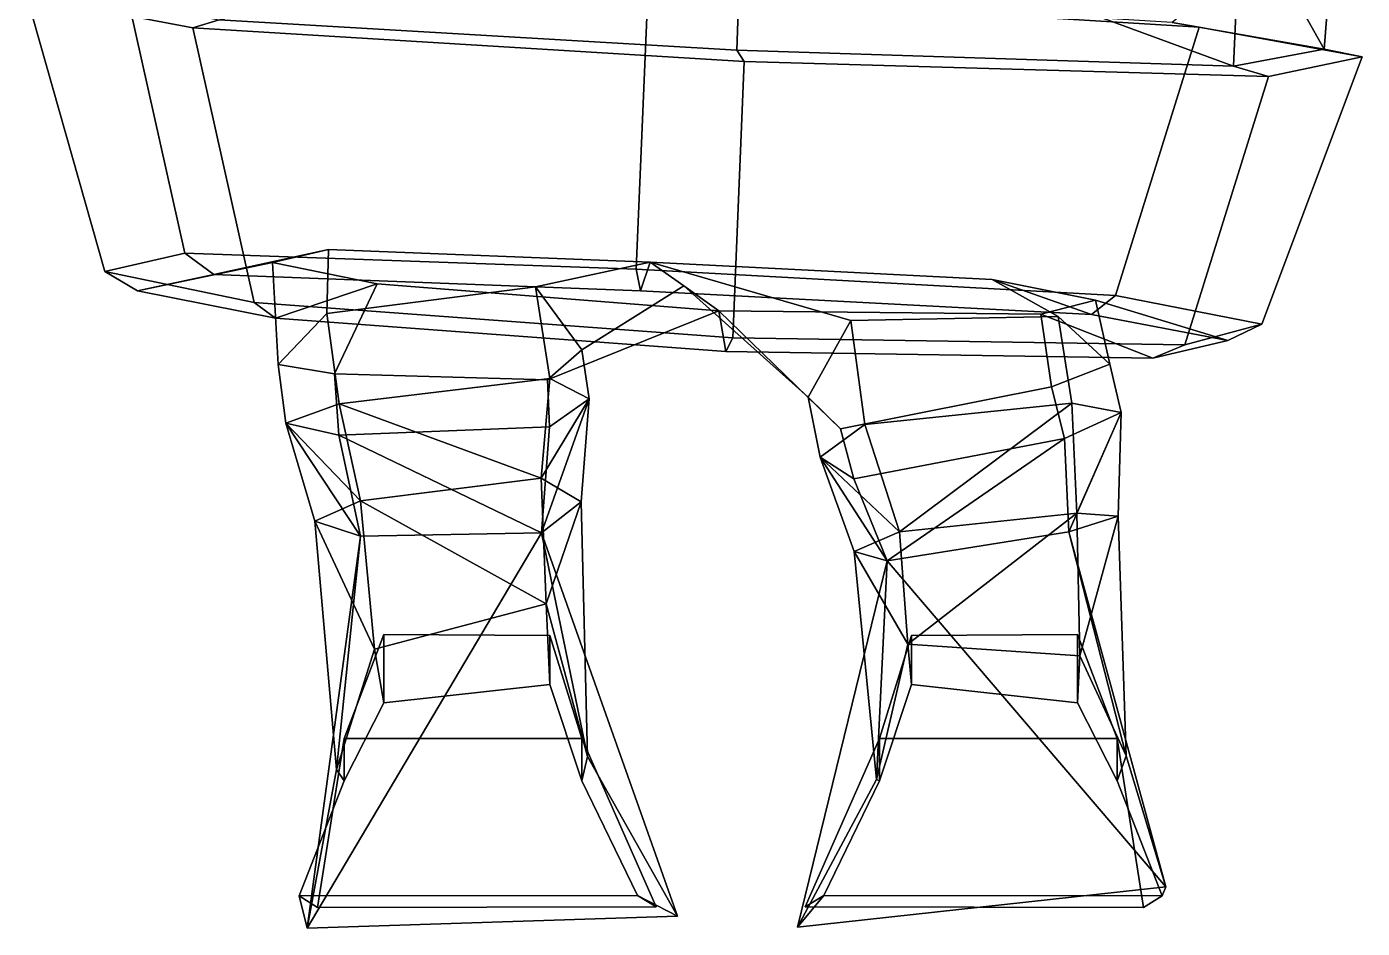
# Model space of a CAD drawing. Extents: x -248 to 171, y -157 to 372.
# Drawn here: x -141.7 to 123.5, y -157.1 to 21.9 of the extents above; entities that cross this region are included whole.
import ezdxf

# ---------------------------------------------------------------- set-up
doc = ezdxf.new("R2010")
doc.units = 0

msp = doc.modelspace()

# ---------------------------------------------------------------- linework, layer by layer
for points in [[(-103.458992, 23.261612, -87.725807), (0.483208, 49.921997, -101.659554), (-0.653217, 17.254013, -109.530128)], [(97.955978, 14.105011, -71.243935), (-0.653217, 17.254013, -109.530128), (0.483208, 49.921997, -101.659554)], [(97.955978, 14.105011, -71.243935), (0.483208, 49.921997, -101.659554), (99.368042, 46.890152, -59.111279)], [(85.741684, 22.766083, 82.831184), (115.967461, 17.448624, 9.862873), (118.45002, 49.614807, 11.172759)], [(115.967461, 17.448624, 9.862873), (99.368042, 46.890152, -59.111279), (118.45002, 49.614807, 11.172759)], [(115.967461, 17.448624, 9.862873), (97.955978, 14.105011, -71.243935), (99.368042, 46.890152, -59.111279)], [(-122.461021, 31.498016, 74.181503), (-141.655991, 27.98584, -11.276216), (-126.119316, -26.717171, -12.654885), (-110.289856, -23.052002, 72.527428)], [(-20.626938, -26.262238, 113.99012), (-18.368868, 28.595673, 116.872246), (-122.461021, 31.498016, 74.181503), (-110.289856, -23.052002, 72.527428)], [(-108.658875, 21.710999, -99.923386), (-141.655991, 27.98584, -11.276216), (-134.014862, 28.813156, -10.593287), (-103.458992, 23.261612, -87.725807)], [(-126.119316, -26.717171, -12.654885), (-141.655991, 27.98584, -11.276216), (-108.658875, 21.710999, -99.923386), (-96.487709, -32.839005, -101.577454)], [(-20.626938, -26.262238, 113.99012), (74.494431, -31.452553, 87.648407), (91.102531, 21.789124, 91.657494), (-18.368868, 28.595673, 116.872246)], [(-18.368868, 28.595673, 116.872246), (91.102531, 21.789124, 91.657494), (85.741684, 22.766083, 82.831184), (-17.345366, 29.08725, 104.637741)], [(-108.658875, 21.710999, -99.923386), (-103.458992, 23.261612, -87.725807), (-0.653217, 17.254013, -109.530128), (0.808383, 14.997543, -125.134048)], [(-96.487709, -32.839005, -101.577454), (-108.658875, 21.710999, -99.923386), (0.808383, 14.997543, -125.134048), (-1.441948, -39.86618, -128.015686)], [(91.102531, 21.789124, 91.657494), (74.494431, -31.452553, 87.648407), (103.538437, -37.157722, 6.138106), (123.512047, 15.930939, 10.422599)], [(123.512047, 15.930939, 10.422599), (115.967461, 17.448624, 9.862873), (85.741684, 22.766083, 82.831184), (91.102531, 21.789124, 91.657494)], [(104.904678, 12.002121, -82.447388), (0.808383, 14.997543, -125.134048), (-0.653217, 17.254013, -109.530128), (97.955978, 14.105011, -71.243935)], [(103.538437, -37.157722, 6.138106), (88.296585, -41.239555, -86.456482), (104.904678, 12.002121, -82.447388), (123.512047, 15.930939, 10.422599)], [(104.904678, 12.002121, -82.447388), (97.955978, 14.105011, -71.243935), (115.967461, 17.448624, 9.862873), (123.512047, 15.930939, 10.422599)], [(88.296585, -41.239555, -86.456482), (-1.441948, -39.86618, -128.015686), (0.808383, 14.997543, -125.134048), (104.904678, 12.002121, -82.447388)], [(-110.289856, -23.052002, 72.527428), (-126.119316, -26.717171, -12.654885), (-119.663239, -30.573929, -12.301459), (-104.489082, -27.320419, 64.38195)], [(-104.489082, -27.320419, 64.38195), (-119.663239, -30.573929, -12.301459), (-92.846855, -24.940636, -9.770762), (-81.757706, -22.312347, 51.06406)], [(-20.626938, -26.262238, 113.99012), (-110.289856, -23.052002, 72.527428), (-104.489082, -27.320419, 64.38195), (-19.799807, -30.541351, 101.504967)], [(-19.799807, -30.541351, 101.504967), (-104.489082, -27.320419, 64.38195), (-81.757706, -22.312347, 51.06406), (-17.844296, -24.826836, 80.782585)], [(-81.757706, -22.312347, 51.06406), (-92.846855, -24.940636, -9.770762), (-91.704636, -45.206619, -7.829957), (-82.03759, -35.0289, 32.038086)], [(-17.844296, -24.826836, 80.782585), (-81.757706, -22.312347, 51.06406), (-82.03759, -35.0289, 32.038086), (-40.619297, -29.771507, 54.849823)], [(-119.663239, -30.573929, -12.301459), (-92.274788, -35.981476, -89.693176), (-72.106194, -29.156166, -70.683311), (-92.846855, -24.940636, -9.770762)], [(-92.846855, -24.940636, -9.770762), (-72.106194, -29.156166, -70.683311), (-80.517998, -47.013412, -50.263515), (-91.704636, -45.206619, -7.829957)], [(-11.162256, -29.565018, -3.506865), (-17.844296, -24.826836, 80.782585), (-40.619297, -29.771507, 54.849823), (-31.448372, -42.281082, -6.888367)], [(-20.626938, -26.262238, 113.99012), (-19.799807, -30.541351, 101.504967), (69.731224, -35.240707, 78.638474), (74.494431, -31.452553, 87.648407)], [(-19.799807, -30.541351, 101.504967), (-17.844296, -24.826836, 80.782585), (50.006859, -28.302544, 61.846413), (69.731224, -35.240707, 78.638474)], [(-17.844296, -24.826836, 80.782585), (21.955952, -36.424484, 63.93504), (63.149395, -35.6539, 40.69228), (50.006859, -28.302544, 61.846413)], [(13.515568, -51.639511, 2.461334), (21.955952, -36.424484, 63.93504), (-17.844296, -24.826836, 80.782585), (-11.162256, -29.565018, -3.506865)], [(-126.119316, -26.717171, -12.654885), (-96.487709, -32.839005, -101.577454), (-92.274788, -35.981476, -89.693176), (-119.663239, -30.573929, -12.301459)], [(-92.274788, -35.981476, -89.693176), (-2.82194, -42.580231, -112.659454), (-4.212444, -34.49308, -91.174088), (-72.106194, -29.156166, -70.683311)], [(-72.106194, -29.156166, -70.683311), (-4.212444, -34.49308, -91.174088), (-38.281467, -48.209229, -71.768021), (-80.517998, -47.013412, -50.263515)], [(50.006859, -28.302544, 61.846413), (63.149395, -35.6539, 40.69228), (73.37133, -45.106262, 0.842413), (70.536247, -32.368256, 3.598947)], [(69.731224, -35.240707, 78.638474), (50.006859, -28.302544, 61.846413), (70.536247, -32.368256, 3.598947), (96.789558, -40.414169, 5.410965)], [(-37.782887, -47.975952, 18.547129), (-40.619297, -29.771507, 54.849823), (-82.03759, -35.0289, 32.038086), (-79.644203, -52.988495, 9.280226)], [(-37.782887, -47.975952, 18.547129), (-29.955387, -52.023041, -8.171287), (-31.448372, -42.281082, -6.888367), (-40.619297, -29.771507, 54.849823)], [(-4.212444, -34.49308, -91.174088), (-11.162256, -29.565018, -3.506865), (-31.448372, -42.281082, -6.888367), (-38.281467, -48.209229, -71.768021)], [(13.515568, -51.639511, 2.461334), (-11.162256, -29.565018, -3.506865), (-4.212444, -34.49308, -91.174088), (19.921894, -57.936081, -62.459072)], [(74.494431, -31.452553, 87.648407), (69.731224, -35.240707, 78.638474), (96.789558, -40.414169, 5.410965), (103.538437, -37.157722, 6.138106)], [(-96.487709, -32.839005, -101.577454), (-1.441948, -39.86618, -128.015686), (-2.82194, -42.580231, -112.659454), (-92.274788, -35.981476, -89.693176)], [(70.536247, -32.368256, 3.598947), (73.37133, -45.106262, 0.842413), (61.827259, -49.636429, -41.46389), (59.658375, -35.146362, -59.900959)], [(96.789558, -40.414169, 5.410965), (70.536247, -32.368256, 3.598947), (59.658375, -35.146362, -59.900959), (81.945518, -43.901779, -75.436653)], [(-79.644203, -52.988495, 9.280226), (-82.03759, -35.0289, 32.038086), (-91.704636, -45.206619, -7.829957), (-90.236488, -56.835739, -7.785175)], [(59.658375, -35.146362, -59.900959), (61.827259, -49.636429, -41.46389), (19.921894, -57.936081, -62.459072), (-4.212444, -34.49308, -91.174088)], [(81.945518, -43.901779, -75.436653), (59.658375, -35.146362, -59.900959), (-4.212444, -34.49308, -91.174088), (-2.82194, -42.580231, -112.659454)], [(24.715769, -57.107925, 29.056093), (21.955952, -36.424484, 63.93504), (13.515568, -51.639511, 2.461334), (15.845754, -63.549622, 2.876973)], [(24.715769, -57.107925, 29.056093), (65.82885, -52.854057, 17.284576), (63.149395, -35.6539, 40.69228), (21.955952, -36.424484, 63.93504)], [(65.82885, -52.854057, 17.284576), (75.620018, -54.699059, -0.377854), (73.37133, -45.106262, 0.842413), (63.149395, -35.6539, 40.69228)], [(103.538437, -37.157722, 6.138106), (96.789558, -40.414169, 5.410965), (81.945518, -43.901779, -75.436653), (88.296585, -41.239555, -86.456482)], [(-29.955387, -52.023041, -8.171287), (-37.878117, -57.528946, -35.938141), (-38.281467, -48.209229, -71.768021), (-31.448372, -42.281082, -6.888367)], [(88.296585, -41.239555, -86.456482), (81.945518, -43.901779, -75.436653), (-2.82194, -42.580231, -112.659454), (-1.441948, -39.86618, -128.015686)], [(-90.236488, -56.835739, -7.785175), (-91.704636, -45.206619, -7.829957), (-80.517998, -47.013412, -50.263515), (-79.7061, -59.197937, -26.135202)], [(-79.7061, -59.197937, -26.135202), (-80.517998, -47.013412, -50.263515), (-38.281467, -48.209229, -71.768021), (-37.878117, -57.528946, -35.938141)], [(75.620018, -54.699059, -0.377854), (64.41835, -59.873413, -18.046249), (61.827259, -49.636429, -41.46389), (73.37133, -45.106262, 0.842413)], [(-39.510937, -67.738274, 32.869083), (-37.782887, -47.975952, 18.547129), (-79.644203, -52.988495, 9.280226)], [(-39.510937, -67.738274, 32.869083), (-29.955387, -52.023041, -8.171287), (-37.782887, -47.975952, 18.547129)], [(64.41835, -59.873413, -18.046249), (22.545773, -67.906929, -25.299023), (19.921894, -57.936081, -62.459072), (61.827259, -49.636429, -41.46389)], [(-75.389832, -72.246368, 24.372637), (-79.644203, -52.988495, 9.280226), (-90.236488, -56.835739, -7.785175)], [(-39.510937, -67.738274, 32.869083), (-79.644203, -52.988495, 9.280226), (-75.389832, -72.246368, 24.372637)], [(-39.510937, -67.738274, 32.869083), (-31.597786, -72.474487, 8.485722), (-29.955387, -52.023041, -8.171287)], [(-39.467789, -78.587311, -16.856178), (-37.878117, -57.528946, -35.938141), (-29.955387, -52.023041, -8.171287)], [(-31.597786, -72.474487, 8.485722), (-39.467789, -78.587311, -16.856178), (-29.955387, -52.023041, -8.171287)], [(15.845754, -63.549622, 2.876973), (13.515568, -51.639511, 2.461334), (19.921894, -57.936081, -62.459072), (22.545773, -67.906929, -25.299023)], [(31.650402, -78.430641, 43.531883), (65.82885, -52.854057, 17.284576), (24.715769, -57.107925, 29.056093)], [(31.650402, -78.430641, 43.531883), (66.845581, -74.672989, 32.879684), (65.82885, -52.854057, 17.284576)], [(66.845581, -74.672989, 32.879684), (75.620018, -54.699059, -0.377854), (65.82885, -52.854057, 17.284576)], [(65.239639, -78.405922, 0.513883), (64.41835, -59.873413, -18.046249), (75.620018, -54.699059, -0.377854)], [(75.061699, -75.276703, 16.732698), (65.239639, -78.405922, 0.513883), (75.620018, -54.699059, -0.377854)], [(66.845581, -74.672989, 32.879684), (75.061699, -75.276703, 16.732698), (75.620018, -54.699059, -0.377854)], [(-75.389832, -72.246368, 24.372637), (-90.236488, -56.835739, -7.785175), (-84.434639, -76.316566, 8.788254)], [(-84.434639, -76.316566, 8.788254), (-90.236488, -56.835739, -7.785175), (-75.361786, -79.298241, -7.948785)], [(-75.361786, -79.298241, -7.948785), (-90.236488, -56.835739, -7.785175), (-79.7061, -59.197937, -26.135202)], [(-39.467789, -78.587311, -16.856178), (-79.7061, -59.197937, -26.135202), (-37.878117, -57.528946, -35.938141)], [(31.650402, -78.430641, 43.531883), (24.715769, -57.107925, 29.056093), (15.845754, -63.549622, 2.876973)], [(-75.361786, -79.298241, -7.948785), (-79.7061, -59.197937, -26.135202), (-39.467789, -78.587311, -16.856178)], [(29.179716, -84.173607, -6.261656), (22.545773, -67.906929, -25.299023), (64.41835, -59.873413, -18.046249)], [(65.239639, -78.405922, 0.513883), (29.179716, -84.173607, -6.261656), (64.41835, -59.873413, -18.046249)], [(31.650402, -78.430641, 43.531883), (15.845754, -63.549622, 2.876973), (22.606016, -82.28894, 19.586561)], [(29.179716, -84.173607, -6.261656), (15.845754, -63.549622, 2.876973), (22.545773, -67.906929, -25.299023)], [(22.606016, -82.28894, 19.586561), (15.845754, -63.549622, 2.876973), (29.179716, -84.173607, -6.261656)], [(-38.554039, -92.709114, 19.085493), (-39.510937, -67.738274, 32.869083), (-75.389832, -72.246368, 24.372637)], [(-38.554039, -92.709114, 19.085493), (-31.597786, -72.474487, 8.485722), (-39.510937, -67.738274, 32.869083)], [(-72.612823, -101.709473, 9.958164), (-75.389832, -72.246368, 24.372637), (-84.434639, -76.316566, 8.788254)], [(-72.612823, -101.709473, 9.958164), (-38.554039, -92.709114, 19.085493), (-75.389832, -72.246368, 24.372637)], [(-30.318247, -123.028526, -5.666692), (-39.467789, -78.587311, -16.856178), (-31.597786, -72.474487, 8.485722)], [(-30.318247, -123.028526, -5.666692), (-31.597786, -72.474487, 8.485722), (-38.554039, -92.709114, 19.085493)], [(-80.135719, -125.62014, -5.467307), (-72.612823, -101.709473, 9.958164), (-84.434639, -76.316566, 8.788254)], [(-80.135719, -125.62014, -5.467307), (-84.434639, -76.316566, 8.788254), (-75.361786, -79.298241, -7.948785)], [(33.315296, -100.708023, 24.242018), (66.845581, -74.672989, 32.879684), (31.650402, -78.430641, 43.531883)], [(67.430298, -103.008377, 12.579173), (66.845581, -74.672989, 32.879684), (33.315296, -100.708023, 24.242018)], [(76.652359, -122.882462, -6.714702), (65.239639, -78.405922, 0.513883), (75.061699, -75.276703, 16.732698)], [(67.430298, -103.008377, 12.579173), (75.061699, -75.276703, 16.732698), (66.845581, -74.672989, 32.879684)], [(76.652359, -122.882462, -6.714702), (75.061699, -75.276703, 16.732698), (67.430298, -103.008377, 12.579173)], [(-85.9786, -157.13916, -29.967079), (-75.361786, -79.298241, -7.948785), (-39.467789, -78.587311, -16.856178)], [(-12.465346, -154.735413, -32.027), (-85.9786, -157.13916, -29.967079), (-39.467789, -78.587311, -16.856178)], [(-85.9786, -157.13916, -29.967079), (-80.135719, -125.62014, -5.467307), (-75.361786, -79.298241, -7.948785)], [(-12.465346, -154.735413, -32.027), (-39.467789, -78.587311, -16.856178), (-30.318247, -123.028526, -5.666692)], [(33.315296, -100.708023, 24.242018), (31.650402, -78.430641, 43.531883), (22.606016, -82.28894, 19.586561)], [(84.490807, -148.919205, -36.02956), (29.179716, -84.173607, -6.261656), (65.239639, -78.405922, 0.513883)], [(84.490807, -148.919205, -36.02956), (65.239639, -78.405922, 0.513883), (76.652359, -122.882462, -6.714702)], [(11.375429, -156.926163, -34.831791), (27.072781, -127.56871, -4.580134), (29.179716, -84.173607, -6.261656)], [(11.375429, -156.926163, -34.831791), (29.179716, -84.173607, -6.261656), (84.490807, -148.919205, -36.02956)], [(27.072781, -127.56871, -4.580134), (33.315296, -100.708023, 24.242018), (22.606016, -82.28894, 19.586561)], [(27.072781, -127.56871, -4.580134), (22.606016, -82.28894, 19.586561), (29.179716, -84.173607, -6.261656)], [(-38.554039, -92.709114, 19.085493), (-72.612823, -101.709473, 9.958164), (-70.777412, -112.334427, 35.947453), (-37.787899, -108.736435, 35.947453)], [(-30.318247, -123.028526, -5.666692), (-38.554039, -92.709114, 19.085493), (-37.787899, -108.736435, 35.947453), (-31.473774, -127.827744, 43.725594)], [(-31.473774, -119.444244, 102.617195), (-37.787899, -98.998032, 87.801697), (-70.777412, -98.812729, 87.801697), (-78.613716, -119.444244, 102.617195)], [(-78.613716, -119.444244, 102.617195), (-70.777412, -98.812729, 87.801697), (-70.777412, -112.334427, 35.947453), (-78.613716, -127.827744, 43.725594)], [(-37.787899, -98.998032, 87.801697), (-37.787899, -108.736435, 35.947453), (-70.777412, -112.334427, 35.947453), (-70.777412, -98.812729, 87.801697)], [(-31.473774, -119.444244, 102.617195), (-31.473774, -127.827744, 43.725594), (-37.787899, -108.736435, 35.947453), (-37.787899, -98.998032, 87.801697)], [(27.072781, -127.56871, -4.580134), (27.673773, -127.827744, 43.725594), (33.987896, -108.736435, 35.947453), (33.315296, -100.708023, 24.242018)], [(27.673773, -119.444244, 102.617195), (74.813721, -119.444244, 102.617195), (66.977409, -98.812729, 87.801697), (33.987896, -98.998032, 87.801697)], [(27.673773, -119.444244, 102.617195), (33.987896, -98.998032, 87.801697), (33.987896, -108.736435, 35.947453), (27.673773, -127.827744, 43.725594)], [(33.315296, -100.708023, 24.242018), (33.987896, -108.736435, 35.947453), (66.977409, -112.334427, 35.947453), (67.430298, -103.008377, 12.579173)], [(33.987896, -98.998032, 87.801697), (66.977409, -98.812729, 87.801697), (66.977409, -112.334427, 35.947453), (33.987896, -108.736435, 35.947453)], [(74.813721, -119.444244, 102.617195), (74.813721, -127.827744, 43.725594), (66.977409, -112.334427, 35.947453), (66.977409, -98.812729, 87.801697)], [(-80.135719, -125.62014, -5.467307), (-78.613716, -127.827744, 43.725594), (-70.777412, -112.334427, 35.947453), (-72.612823, -101.709473, 9.958164)], [(76.652359, -122.882462, -6.714702), (67.430298, -103.008377, 12.579173), (66.977409, -112.334427, 35.947453), (74.813721, -127.827744, 43.725594)], [(-83.890282, -153.02951, 102.617195), (-78.613716, -119.444244, 102.617195), (-78.613716, -127.827744, 43.725594), (-87.594154, -150.723206, 36.317848)], [(-16.70689, -152.844193, 102.617195), (-31.473774, -119.444244, 102.617195), (-78.613716, -119.444244, 102.617195), (-83.890282, -153.02951, 102.617195)], [(-16.70689, -152.844193, 102.617195), (-20.410763, -150.61731, 32.613968), (-31.473774, -127.827744, 43.725594), (-31.473774, -119.444244, 102.617195)], [(12.906889, -152.844193, 102.617195), (80.090286, -153.02951, 102.617195), (74.813721, -119.444244, 102.617195), (27.673773, -119.444244, 102.617195)], [(12.906889, -152.844193, 102.617195), (27.673773, -119.444244, 102.617195), (27.673773, -127.827744, 43.725594), (16.610764, -150.61731, 32.613968)], [(80.090286, -153.02951, 102.617195), (83.794151, -150.723206, 36.317848), (74.813721, -127.827744, 43.725594), (74.813721, -119.444244, 102.617195)], [(-12.465346, -154.735413, -32.027), (-30.318247, -123.028526, -5.666692), (-31.473774, -127.827744, 43.725594), (-20.410763, -150.61731, 32.613968)], [(84.490807, -148.919205, -36.02956), (76.652359, -122.882462, -6.714702), (74.813721, -127.827744, 43.725594), (83.794151, -150.723206, 36.317848)], [(-85.9786, -157.13916, -29.967079), (-87.594154, -150.723206, 36.317848), (-78.613716, -127.827744, 43.725594), (-80.135719, -125.62014, -5.467307)], [(11.375429, -156.926163, -34.831791), (16.610764, -150.61731, 32.613968), (27.673773, -127.827744, 43.725594), (27.072781, -127.56871, -4.580134)], [(-85.9786, -157.13916, -29.967079), (-12.465346, -154.735413, -32.027), (-20.410763, -150.61731, 32.613968), (-87.594154, -150.723206, 36.317848)], [(-83.890282, -153.02951, 102.617195), (-87.594154, -150.723206, 36.317848), (-20.410763, -150.61731, 32.613968), (-16.70689, -152.844193, 102.617195)], [(84.490807, -148.919205, -36.02956), (83.794151, -150.723206, 36.317848), (16.610764, -150.61731, 32.613968), (11.375429, -156.926163, -34.831791)], [(80.090286, -153.02951, 102.617195), (12.906889, -152.844193, 102.617195), (16.610764, -150.61731, 32.613968), (83.794151, -150.723206, 36.317848)]]:
    msp.add_3dface(points)

doc.saveas('drawing.dxf')
